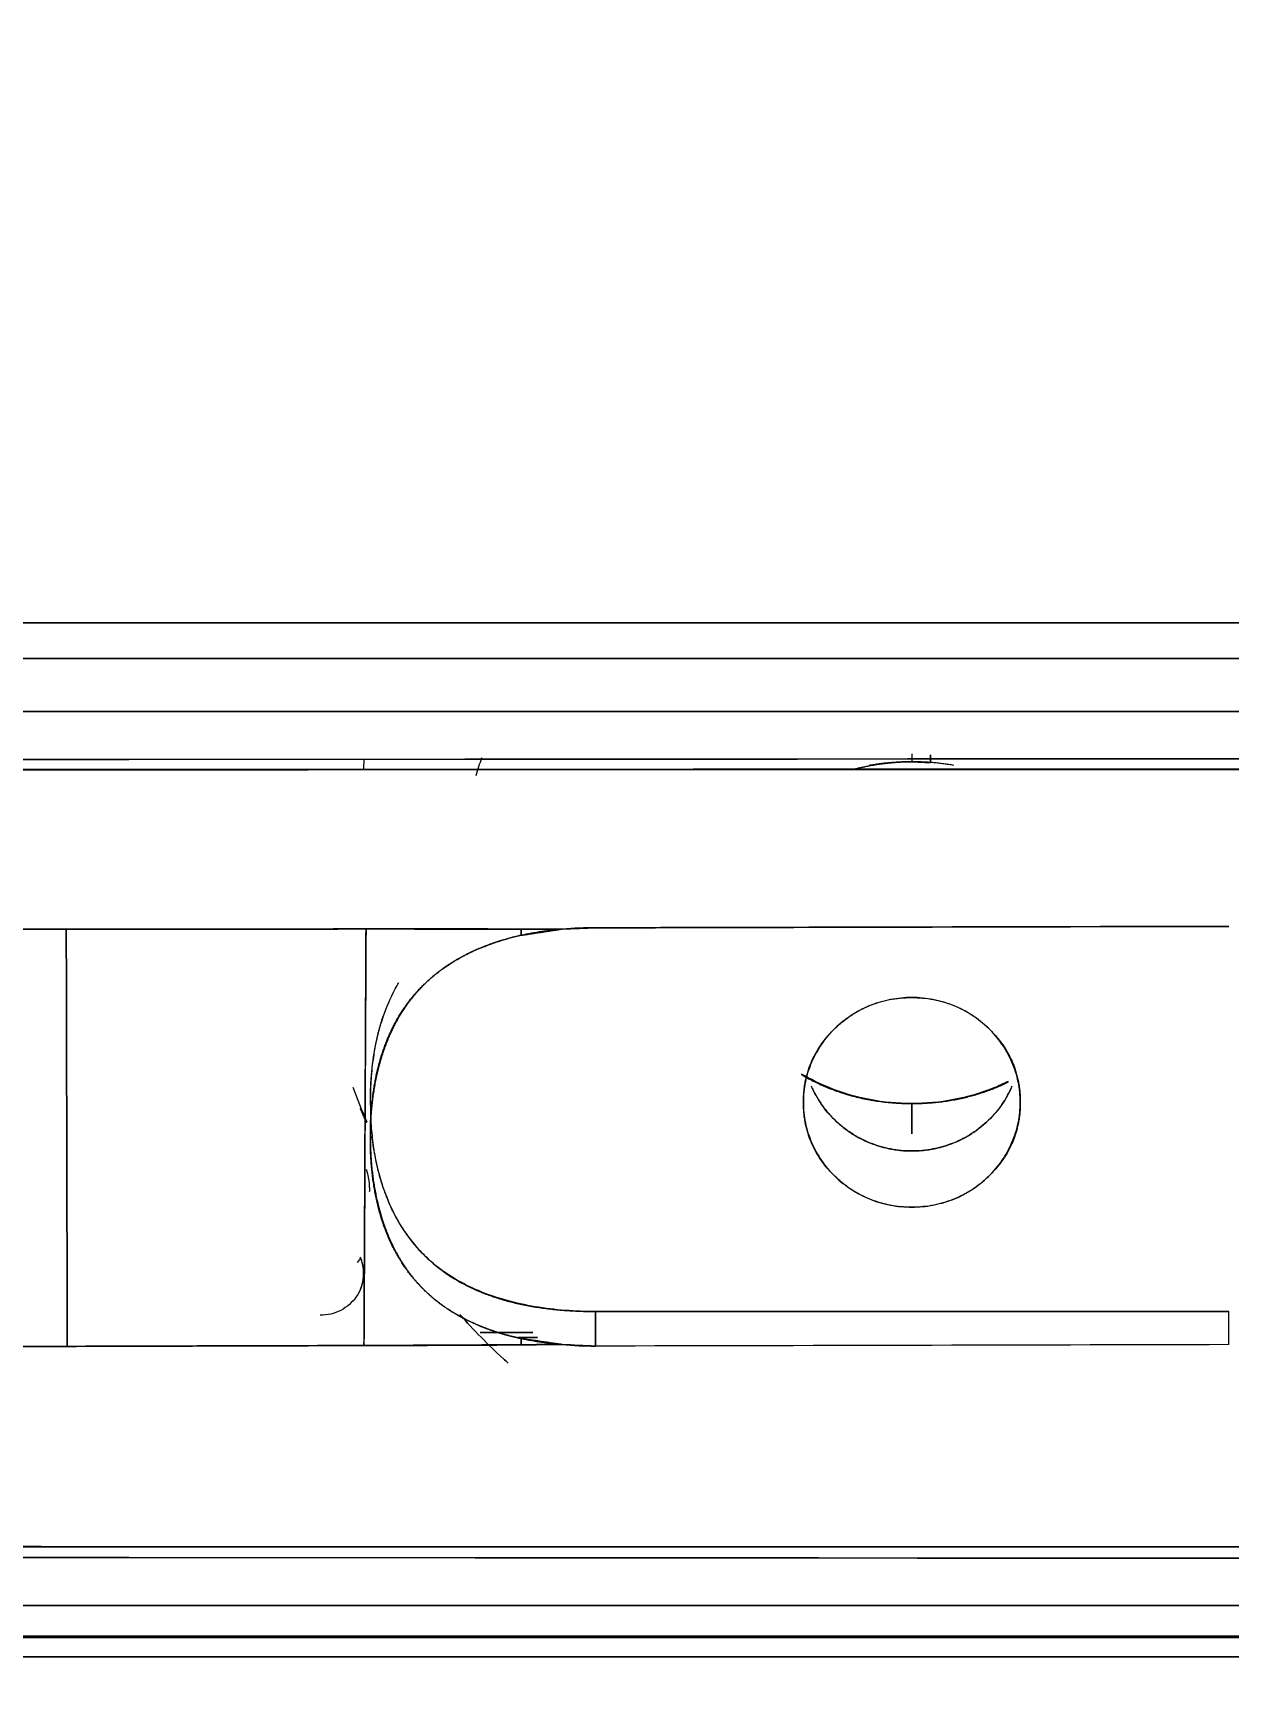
# Model space of a CAD drawing. Header units: inches. Extents: x 1105 to 1525, y -292 to 302.
# Drawn here: x 1181.48 to 1189.75, y 27.07 to 38.55 of the extents above; entities that cross this region are included whole.
import ezdxf

# ---------------------------------------------------------------- set-up
doc = ezdxf.new("R2010")
doc.units = ezdxf.units.IN
doc.header["$LTSCALE"] = 2.42
doc.header["$MEASUREMENT"] = 0
doc.header["$PDMODE"] = 3
doc.header["$PDSIZE"] = 0.3125
doc.layers.get('0').update_dxf_attribs({"linetype": 'CONTINUOUS'})
doc.layers.get('Defpoints').update_dxf_attribs({"linetype": 'CONTINUOUS'})
doc.layers.add('DIM', color=3, linetype='CONTINUOUS', lineweight=18)
doc.styles.get("Standard").update_dxf_attribs({"font": 'arial.ttf', "width": 0.8})
doc.dimstyles.new('ISO-25', dxfattribs={"dimtxt": 5, "dimasz": 2.5, "dimexe": 1.25, "dimexo": 0.625, "dimgap": 2, "dimtad": 1, "dimtih": 1, "dimtoh": 1, "dimdec": 1, "dimdsep": 46, "dimtxsty": 'Standard', "dimcen": 0, "dimclrd": 3, "dimclre": 3, "dimclrt": 4, "dimadec": 0, "dimazin": 0, "dimtfac": 1, "dimtdec": 1, "dimtmove": 0, "dimatfit": 3, "dimfxl": 1, "dimarcsym": 0})

# ---------------------------------------------------------------- blocks, each defined once
blk = doc.blocks.new('*D3')
at = {"layer": 'Defpoints', "color": 0, "transparency": 16777216}
for p in [(1279.036, 140.16), (1143.365, 34.026), (1279.036, 34.019)]:
    blk.add_point(p, dxfattribs=at)
at = {"layer": 'DIM', "color": 3, "lineweight": -2, "transparency": 16777216}
for p, q in [((1143.365, 34.651), (1143.365, 141.41)), ((1279.036, 34.644), (1279.036, 141.41)), ((1148.365, 140.16), (1202.64, 140.16)), ((1274.036, 140.16), (1219.761, 140.16))]:
    blk.add_line(p, q, dxfattribs=at)
at = {"layer": 'DIM', "color": 3, "transparency": 16777216}
for points in [[(1148.365, 140.993), (1148.365, 139.326), (1143.365, 140.16)], [(1274.036, 140.993), (1274.036, 139.326), (1279.036, 140.16)]]:
    blk.add_solid(points, dxfattribs=at)
at = {"layer": 'DIM', "color": 4, "transparency": 16777216, "insert": (1211.201, 140.16), "char_height": 5, "attachment_point": 5}
blk.add_mtext('135.7', dxfattribs=at)

msp = doc.modelspace()

# ---------------------------------------------------------------- linework, layer by layer
at = {"linetype": 'Continuous', "lineweight": 18, "extrusion": (0, 1, 0)}
for p, q in [((1183.816, 31.166), (1183.816, 30.924)), ((1185.373, 29.713), (1185.373, 29.474)), ((1189.753, 29.713), (1185.373, 29.713)), ((1189.753, 29.484), (1189.753, 29.713)), ((1174.196, 27.458), (1248.197, 27.458))]:
    msp.add_line(p, q, dxfattribs=at)
at = {"linetype": 'Continuous', "lineweight": 18}
for points, degree, knots in [([(1211.201, 97.587), (1208.989, 97.587), (1204.567, 97.377), (1197.996, 96.435), (1191.554, 94.877), (1185.3, 92.715), (1179.296, 89.972), (1173.599, 86.674), (1168.264, 82.852), (1163.343, 78.543), (1158.882, 73.79), (1154.926, 68.637), (1151.511, 63.134), (1148.672, 57.334), (1146.434, 51.293), (1144.82, 45.07), (1143.846, 38.724), (1143.628, 34.452), (1143.628, 32.316)], 3, [0, 0, 0, 0, 0.0625, 0.125, 0.1875, 0.25, 0.3125, 0.375, 0.4375, 0.5, 0.5625, 0.625, 0.6875, 0.75, 0.8125, 0.875, 0.9375, 1, 1, 1, 1]), ([(1143.628, 32.316), (1143.628, 33.384), (1143.683, 35.52), (1143.927, 38.716), (1144.333, 41.897), (1145.089, 46.107), (1146.435, 51.293), (1148.671, 57.334), (1151.513, 63.133), (1154.925, 68.637), (1158.884, 73.789), (1163.342, 78.544), (1168.266, 82.851), (1175.377, 87.949), (1185.175, 93.007), (1195.807, 96.122), (1204.567, 97.376), (1208.989, 97.587), (1211.201, 97.587)], 3, [0, 0, 0, 0, 0.03125, 0.0625, 0.09375, 0.125, 0.1875, 0.25, 0.3125, 0.375, 0.4375, 0.5, 0.5625, 0.625, 0.75, 0.875, 0.9375, 1, 1, 1, 1]), ([(1211.201, 96.342), (1204.652, 96.342), (1191.804, 93.873), (1179.702, 89.031), (1174.255, 85.516), (1168.81, 82.002), (1159.547, 73.055), (1152.269, 62.535), (1147.256, 50.845), (1144.7, 38.434), (1144.7, 32.107)], 2, [0, 0, 0, 0.125, 0.25, 0.375, 0.375, 0.5, 0.625, 0.75, 0.875, 1, 1, 1]), ([(1183.16, -24.844), (1173.054, -20.203), (1165.122, -12.575), (1157.612, -5.352), (1152.851, 3.801), (1148.1, 12.935), (1146.579, 23.056), (1145.102, 32.89), (1146.829, 42.688), (1148.577, 52.61), (1153.437, 61.514), (1158.373, 70.556), (1166.012, 77.63), (1173.092, 84.183), (1181.872, 88.451), (1188.537, 91.69), (1195.817, 93.394)], 2, [0, 0, 0, 0.125, 0.125, 0.25, 0.25, 0.375, 0.375, 0.5, 0.5, 0.625, 0.625, 0.75, 0.75, 0.875, 0.875, 1, 1, 1]), ([(1195.817, 93.394), (1194.604, 93.111), (1192.161, 92.467), (1188.553, 91.294), (1184.946, 89.889), (1181.244, 88.191), (1177.326, 86.085), (1173.184, 83.461), (1169.003, 80.328), (1165, 76.776), (1161.318, 72.914), (1157.993, 68.788), (1155.031, 64.407), (1152.453, 59.802), (1150.289, 55.026), (1148.555, 50.141), (1147.254, 45.198), (1146.376, 40.219), (1145.911, 35.194), (1145.864, 30.105), (1146.249, 24.963), (1147.079, 19.816), (1148.354, 14.729), (1150.061, 9.758), (1152.188, 4.944), (1154.719, 0.32), (1157.639, -4.089), (1160.936, -8.26), (1164.57, -12.14), (1168.497, -15.693), (1172.779, -18.975), (1177.638, -22.093), (1181.216, -23.951), (1183.16, -24.844)], 3, [0, 0, 0, 0, 0.02331, 0.047285, 0.07108, 0.095945, 0.123802, 0.154795, 0.1884, 0.222556, 0.25624, 0.289837, 0.323579, 0.357347, 0.390978, 0.424296, 0.45713, 0.48953, 0.52189, 0.554616, 0.587855, 0.621501, 0.655267, 0.688982, 0.722689, 0.756391, 0.790045, 0.823824, 0.857771, 0.891138, 0.924242, 0.959792, 1, 1, 1, 1]), ([(1195.937, 93.274), (1194.495, 92.936), (1191.634, 92.165), (1187.434, 90.726), (1183.346, 89.011), (1179.39, 87.029), (1175.584, 84.79), (1171.947, 82.304), (1168.495, 79.583), (1165.245, 76.638), (1162.212, 73.485), (1159.41, 70.138), (1156.854, 66.614), (1154.554, 62.928), (1152.521, 59.099), (1150.766, 55.144), (1149.296, 51.081), (1148.118, 46.93), (1147.239, 42.711), (1146.661, 38.444), (1146.389, 34.149), (1146.415, 30.795), (1146.521, 28.878), (1146.554, 28.394)], 3, [0, 0, 0, 0, 0.049162, 0.09834, 0.147523, 0.196705, 0.245875, 0.295042, 0.344204, 0.393376, 0.442548, 0.491726, 0.540887, 0.59005, 0.639205, 0.688373, 0.737537, 0.786712, 0.835875, 0.885044, 0.934194, 0.983354, 1, 1, 1, 1]), ([(1195.887, 93.19), (1194.269, 92.811), (1192.665, 92.372), (1189.498, 91.376), (1187.934, 90.819), (1184.855, 89.592), (1183.34, 88.921), (1180.368, 87.468), (1178.911, 86.687), (1176.063, 85.018), (1174.672, 84.131), (1171.966, 82.256), (1170.649, 81.268), (1168.1, 79.198), (1166.866, 78.116), (1164.488, 75.862), (1163.344, 74.692), (1161.153, 72.269), (1160.105, 71.017), (1158.113, 68.438), (1157.168, 67.112), (1155.387, 64.394), (1154.55, 63.001), (1152.99, 60.158), (1152.267, 58.708), (1150.938, 55.758), (1150.332, 54.258), (1149.241, 51.218), (1148.756, 49.678), (1147.91, 46.566), (1147.549, 44.995), (1146.953, 41.829), (1146.718, 40.235), (1146.376, 37.035), (1146.269, 35.429), (1146.182, 32.212), (1146.202, 30.603), (1146.372, 27.389), (1146.52, 25.786), (1146.944, 22.595), (1147.22, 21.007), (1147.897, 17.857), (1148.298, 16.294), (1149.223, 13.203), (1149.748, 11.675), (1150.916, 8.662), (1151.56, 7.178), (1152.965, 4.26), (1153.725, 2.828), (1155.357, 0.023), (1156.229, -1.349), (1158.08, -4.024), (1159.058, -5.327), (1161.116, -7.857), (1162.195, -9.084), (1164.448, -11.454), (1165.622, -12.597), (1168.057, -14.792), (1169.318, -15.845), (1171.92, -17.853), (1173.26, -18.809), (1176.014, -20.619), (1177.427, -21.473), (1179.594, -22.672), (1180.325, -23.059), (1181.8, -23.805), (1182.545, -24.164), (1183.297, -24.509)], 3, [0, 0, 0, 0, 0.03125, 0.03125, 0.0625, 0.0625, 0.09375, 0.09375, 0.125, 0.125, 0.15625, 0.15625, 0.1875, 0.1875, 0.21875, 0.21875, 0.25, 0.25, 0.28125, 0.28125, 0.3125, 0.3125, 0.34375, 0.34375, 0.375, 0.375, 0.40625, 0.40625, 0.4375, 0.4375, 0.46875, 0.46875, 0.5, 0.5, 0.53125, 0.53125, 0.5625, 0.5625, 0.59375, 0.59375, 0.625, 0.625, 0.65625, 0.65625, 0.6875, 0.6875, 0.71875, 0.71875, 0.75, 0.75, 0.78125, 0.78125, 0.8125, 0.8125, 0.84375, 0.84375, 0.875, 0.875, 0.90625, 0.90625, 0.9375, 0.9375, 0.96875, 0.96875, 0.984375, 0.984375, 1, 1, 1, 1]), ([(1183.289, -24.505), (1181.354, -23.617), (1177.792, -21.767), (1172.956, -18.664), (1168.694, -15.396), (1164.784, -11.86), (1161.167, -7.998), (1157.885, -3.846), (1154.979, 0.543), (1152.459, 5.146), (1150.342, 9.938), (1148.642, 14.885), (1147.374, 19.949), (1146.548, 25.073), (1146.164, 30.191), (1146.211, 35.257), (1146.674, 40.259), (1147.548, 45.215), (1148.843, 50.135), (1150.569, 54.998), (1152.723, 59.751), (1155.289, 64.335), (1158.238, 68.696), (1161.548, 72.803), (1165.213, 76.647), (1169.197, 80.184), (1173.359, 83.302), (1177.482, 85.914), (1181.382, 88.011), (1185.067, 89.7), (1188.657, 91.099), (1192.249, 92.266), (1194.68, 92.907), (1195.887, 93.19)], 3, [0, 0, 0, 0, 0.040208, 0.075758, 0.108862, 0.142229, 0.176176, 0.209955, 0.243609, 0.277311, 0.311018, 0.344733, 0.378499, 0.412145, 0.445384, 0.47811, 0.51047, 0.54287, 0.575704, 0.609022, 0.642653, 0.676421, 0.710163, 0.74376, 0.777444, 0.8116, 0.845205, 0.876198, 0.904055, 0.92892, 0.952715, 0.97669, 1, 1, 1, 1]), ([(1195.942, 92.944), (1195.278, 92.788), (1193.932, 92.452), (1191.85, 91.861), (1189.626, 91.148), (1187.206, 90.273), (1184.57, 89.197), (1181.68, 87.861), (1178.509, 86.193), (1175.108, 84.144), (1171.604, 81.714), (1168.128, 78.936), (1164.76, 75.832), (1161.565, 72.424), (1158.626, 68.779), (1156.017, 64.998), (1153.763, 61.162), (1151.828, 57.263), (1150.148, 53.183), (1148.696, 48.764), (1147.526, 43.952), (1146.74, 38.894), (1146.394, 33.871), (1146.456, 29.107), (1146.854, 24.645), (1147.546, 20.374), (1148.538, 16.159), (1149.858, 11.935), (1151.527, 7.71), (1153.556, 3.523), (1155.953, -0.594), (1158.733, -4.617), (1161.903, -8.507), (1165.434, -12.192), (1169.312, -15.634), (1173.576, -18.842), (1178.27, -21.793), (1181.643, -23.525), (1183.389, -24.327)], 3, [0, 0, 0, 0, 0.012877, 0.026182, 0.040866, 0.057017, 0.074851, 0.094746, 0.117357, 0.142822, 0.1702, 0.198546, 0.22774, 0.257817, 0.288122, 0.317765, 0.346344, 0.374075, 0.40202, 0.431901, 0.46441, 0.498312, 0.531537, 0.562478, 0.591123, 0.618801, 0.646723, 0.67536, 0.704779, 0.734836, 0.765433, 0.796801, 0.829058, 0.861893, 0.894616, 0.928155, 0.963584, 1, 1, 1, 1]), ([(1183.475, -24.204), (1181.734, -23.404), (1178.372, -21.678), (1173.692, -18.736), (1169.441, -15.537), (1165.576, -12.106), (1162.055, -8.433), (1158.895, -4.554), (1156.123, -0.544), (1153.734, 3.56), (1151.711, 7.734), (1150.047, 11.946), (1148.731, 16.157), (1147.742, 20.36), (1147.053, 24.618), (1146.656, 29.066), (1146.594, 33.815), (1146.939, 38.822), (1147.722, 43.865), (1148.889, 48.662), (1150.336, 53.068), (1152.011, 57.135), (1153.94, 61.022), (1156.188, 64.846), (1158.788, 68.615), (1161.718, 72.249), (1164.903, 75.646), (1168.261, 78.741), (1171.726, 81.511), (1175.219, 83.933), (1178.61, 85.976), (1181.771, 87.638), (1184.652, 88.97), (1187.28, 90.043), (1189.693, 90.915), (1191.91, 91.625), (1193.986, 92.214), (1195.327, 92.55), (1195.989, 92.705)], 3, [0, 0, 0, 0, 0.036416, 0.071845, 0.105384, 0.138107, 0.170942, 0.203199, 0.234567, 0.265164, 0.295221, 0.32464, 0.353277, 0.381199, 0.408877, 0.437522, 0.468463, 0.501688, 0.53559, 0.568099, 0.59798, 0.625925, 0.653656, 0.682235, 0.711878, 0.742183, 0.77226, 0.801454, 0.8298, 0.857178, 0.882643, 0.905254, 0.925149, 0.942983, 0.959134, 0.973818, 0.987123, 1, 1, 1, 1]), ([(1195.989, 92.705), (1190.909, 91.516), (1186.093, 89.553), (1178.41, 86.421), (1171.798, 81.502), (1163.367, 75.231), (1157.464, 66.671), (1151.741, 58.371), (1148.987, 48.775), (1147.391, 43.216), (1146.878, 37.49), (1146.396, 32.1), (1146.878, 26.727), (1147.761, 16.884), (1151.751, 7.786), (1153.875, 2.943), (1156.81, -1.487), (1159.909, -6.167), (1163.819, -10.247), (1167.839, -14.442), (1172.559, -17.845), (1177.695, -21.549), (1183.475, -24.204)], 2, [0, 0, 0, 0.125, 0.125, 0.25, 0.25, 0.375, 0.375, 0.5, 0.5, 0.5625, 0.5625, 0.625, 0.625, 0.75, 0.75, 0.8125, 0.8125, 0.875, 0.875, 0.9375, 0.9375, 1, 1, 1]), ([(1146.437, 32.187), (1146.437, 32.737), (1146.466, 34.72), (1146.682, 38.132), (1147.259, 42.397), (1148.138, 46.615), (1149.316, 50.765), (1150.785, 54.826), (1152.54, 58.78), (1154.572, 62.608), (1156.871, 66.292), (1159.427, 69.816), (1162.228, 73.162), (1165.26, 76.314), (1168.509, 79.257), (1171.96, 81.978), (1175.595, 84.463), (1179.4, 86.702), (1183.355, 88.683), (1186.772, 90.116), (1188.87, 90.874), (1189.582, 91.117)], 3, [0, 0, 0, 0, 0.021451, 0.07732, 0.133209, 0.189093, 0.24499, 0.300875, 0.356764, 0.412638, 0.468522, 0.524403, 0.580303, 0.636197, 0.69209, 0.747973, 0.803861, 0.859752, 0.915658, 0.971563, 1, 1, 1, 1]), ([(1211.196, 33.545), (1209.083, 33.545), (1205.005, 33.544), (1199.095, 33.541), (1193.574, 33.538), (1188.386, 33.534), (1183.493, 33.53), (1178.793, 33.528), (1175.726, 33.527), (1174.196, 33.527)], 3, [0, 0, 0, 0, 0.171361, 0.33061, 0.479245, 0.618954, 0.751317, 0.87595, 1, 1, 1, 1]), ([(1174.196, 33.459), (1174.621, 33.459), (1175.623, 33.459), (1177.354, 33.459), (1179.541, 33.459), (1182.183, 33.459), (1185.282, 33.46), (1188.837, 33.461), (1192.69, 33.462), (1196.64, 33.463), (1200.486, 33.464), (1204.186, 33.465), (1207.74, 33.465), (1210.06, 33.465), (1211.196, 33.465)], 3, [0, 0, 0, 0, 0.03445, 0.081226, 0.140329, 0.211757, 0.295512, 0.391593, 0.5, 0.607891, 0.711837, 0.811837, 0.907891, 1, 1, 1, 1]), ([(1211.196, 33.465), (1205.03, 33.463), (1198.863, 33.463), (1186.53, 33.462), (1180.363, 33.461), (1174.196, 33.459)], 3, [0, 0, 0, 0, 0.5, 0.5, 1, 1, 1, 1]), ([(1187.561, 33.514), (1187.436, 33.514), (1187.311, 33.499), (1187.182, 33.467), (1187.174, 33.465), (1187.167, 33.463)], 3, [0, 0, 0, 0, 0.939683, 0.939683, 1, 1, 1, 1]), ([(1187.851, 33.489), (1187.711, 33.514), (1187.407, 33.514), (1187.265, 33.488)], 2, [0, 0, 0, 0.494568, 1, 1, 1]), ([(1184.859, 32.357), (1184.683, 32.358), (1184.502, 32.358), (1184.144, 32.358), (1183.962, 32.358), (1183.786, 32.358)], 3, [0, 0, 0, 0, 0.493253, 0.505998, 1, 1, 1, 1]), ([(1184.859, 29.526), (1184.852, 29.527), (1184.838, 29.531), (1184.816, 29.536), (1184.795, 29.541), (1184.774, 29.546), (1184.753, 29.552), (1184.733, 29.558), (1184.712, 29.564), (1184.692, 29.57), (1184.673, 29.577), (1184.653, 29.583), (1184.634, 29.59), (1184.614, 29.597), (1184.595, 29.605), (1184.577, 29.612), (1184.558, 29.62), (1184.54, 29.628), (1184.522, 29.636), (1184.504, 29.644), (1184.486, 29.653), (1184.469, 29.662), (1184.452, 29.671), (1184.435, 29.68), (1184.418, 29.689), (1184.402, 29.699), (1184.386, 29.709), (1184.37, 29.719), (1184.354, 29.729), (1184.338, 29.739), (1184.323, 29.75), (1184.308, 29.761), (1184.293, 29.772), (1184.279, 29.783), (1184.264, 29.794), (1184.25, 29.806), (1184.236, 29.818), (1184.222, 29.83), (1184.209, 29.842), (1184.196, 29.855), (1184.183, 29.867), (1184.17, 29.88), (1184.157, 29.893), (1184.145, 29.907), (1184.133, 29.92), (1184.121, 29.934), (1184.109, 29.948), (1184.098, 29.962), (1184.086, 29.976), (1184.076, 29.99), (1184.065, 30.005), (1184.054, 30.02), (1184.044, 30.035), (1184.034, 30.05), (1184.024, 30.066), (1184.014, 30.082), (1184.005, 30.098), (1183.996, 30.114), (1183.987, 30.13), (1183.978, 30.147), (1183.97, 30.163), (1183.961, 30.18), (1183.953, 30.197), (1183.946, 30.215), (1183.938, 30.232), (1183.931, 30.25), (1183.924, 30.268), (1183.917, 30.286), (1183.91, 30.304), (1183.904, 30.323), (1183.897, 30.342), (1183.891, 30.361), (1183.886, 30.38), (1183.88, 30.399), (1183.875, 30.419), (1183.87, 30.438), (1183.865, 30.458), (1183.86, 30.479), (1183.856, 30.499), (1183.852, 30.519), (1183.848, 30.54), (1183.844, 30.561), (1183.841, 30.582), (1183.837, 30.604), (1183.834, 30.625), (1183.832, 30.647), (1183.829, 30.669), (1183.827, 30.691), (1183.824, 30.714), (1183.823, 30.736), (1183.821, 30.759), (1183.819, 30.782), (1183.818, 30.805), (1183.817, 30.829), (1183.816, 30.852), (1183.816, 30.876), (1183.816, 30.9), (1183.816, 30.93), (1183.816, 30.967), (1183.817, 31.008), (1183.819, 31.05), (1183.821, 31.09), (1183.825, 31.13), (1183.829, 31.169), (1183.833, 31.208), (1183.839, 31.246), (1183.845, 31.283), (1183.852, 31.32), (1183.859, 31.356), (1183.867, 31.392), (1183.876, 31.427), (1183.886, 31.461), (1183.897, 31.494), (1183.908, 31.527), (1183.92, 31.56), (1183.932, 31.592), (1183.945, 31.623), (1183.959, 31.653), (1183.974, 31.683), (1183.989, 31.712), (1184.006, 31.741), (1184.022, 31.769), (1184.04, 31.796), (1184.058, 31.823), (1184.077, 31.849), (1184.097, 31.874), (1184.117, 31.899), (1184.138, 31.923), (1184.16, 31.947), (1184.183, 31.97), (1184.206, 31.992), (1184.23, 32.014), (1184.255, 32.035), (1184.28, 32.055), (1184.306, 32.075), (1184.333, 32.094), (1184.361, 32.113), (1184.389, 32.131), (1184.418, 32.148), (1184.448, 32.165), (1184.478, 32.181), (1184.509, 32.196), (1184.541, 32.211), (1184.573, 32.225), (1184.607, 32.238), (1184.641, 32.251), (1184.675, 32.263), (1184.711, 32.275), (1184.747, 32.286), (1184.783, 32.296), (1184.821, 32.305), (1184.846, 32.311), (1184.859, 32.314)], 3, [0, 0, 0, 0, 0.005694, 0.011345, 0.016954, 0.02252, 0.028046, 0.033531, 0.038977, 0.044385, 0.049755, 0.055089, 0.060386, 0.065649, 0.070878, 0.076075, 0.081239, 0.086372, 0.091476, 0.09655, 0.101597, 0.106617, 0.111612, 0.116581, 0.121528, 0.126452, 0.131355, 0.136238, 0.141102, 0.145949, 0.150779, 0.155594, 0.160395, 0.165184, 0.169961, 0.174728, 0.179486, 0.184237, 0.188982, 0.193722, 0.198458, 0.203192, 0.207925, 0.212658, 0.217393, 0.222132, 0.226874, 0.231622, 0.236378, 0.241141, 0.245914, 0.250698, 0.255494, 0.260304, 0.265128, 0.269968, 0.274825, 0.279701, 0.284596, 0.289513, 0.294451, 0.299412, 0.304398, 0.309409, 0.314447, 0.319512, 0.324606, 0.32973, 0.334884, 0.340071, 0.34529, 0.350544, 0.355832, 0.361156, 0.366516, 0.371914, 0.377351, 0.382827, 0.388343, 0.3939, 0.3995, 0.405141, 0.410827, 0.416556, 0.42233, 0.42815, 0.434017, 0.43993, 0.445891, 0.451901, 0.457959, 0.464068, 0.470226, 0.476435, 0.482696, 0.489009, 0.495374, 0.501792, 0.513029, 0.524102, 0.535014, 0.54577, 0.556373, 0.566825, 0.577132, 0.587296, 0.597323, 0.607215, 0.616979, 0.626617, 0.636135, 0.645539, 0.654832, 0.664021, 0.673111, 0.682108, 0.691017, 0.699845, 0.708597, 0.717281, 0.725902, 0.734467, 0.742984, 0.751458, 0.759898, 0.76831, 0.7767, 0.785077, 0.793448, 0.80182, 0.8102, 0.818595, 0.827013, 0.835461, 0.843945, 0.852473, 0.861052, 0.869688, 0.878388, 0.887159, 0.896005, 0.904935, 0.913953, 0.923065, 0.932278, 0.941595, 0.951024, 0.960568, 0.970233, 0.980024, 0.989944, 1, 1, 1, 1]), ([(1184.859, 32.314), (1184.852, 32.313), (1184.838, 32.309), (1184.816, 32.304), (1184.795, 32.299), (1184.774, 32.293), (1184.753, 32.287), (1184.732, 32.281), (1184.711, 32.275), (1184.69, 32.268), (1184.669, 32.261), (1184.648, 32.254), (1184.628, 32.246), (1184.607, 32.239), (1184.587, 32.23), (1184.566, 32.222), (1184.546, 32.213), (1184.526, 32.204), (1184.506, 32.195), (1184.487, 32.185), (1184.467, 32.175), (1184.448, 32.165), (1184.429, 32.154), (1184.41, 32.144), (1184.391, 32.132), (1184.372, 32.121), (1184.354, 32.109), (1184.336, 32.097), (1184.318, 32.084), (1184.301, 32.071), (1184.283, 32.058), (1184.266, 32.044), (1184.249, 32.031), (1184.233, 32.016), (1184.217, 32.002), (1184.201, 31.987), (1184.186, 31.972), (1184.171, 31.956), (1184.156, 31.94), (1184.141, 31.924), (1184.127, 31.908), (1184.113, 31.891), (1184.1, 31.874), (1184.086, 31.857), (1184.074, 31.84), (1184.061, 31.822), (1184.049, 31.804), (1184.037, 31.786), (1184.026, 31.768), (1184.014, 31.75), (1184.004, 31.731), (1183.993, 31.712), (1183.983, 31.693), (1183.973, 31.674), (1183.964, 31.655), (1183.955, 31.635), (1183.946, 31.616), (1183.938, 31.596), (1183.93, 31.576), (1183.922, 31.556), (1183.915, 31.536), (1183.907, 31.516), (1183.901, 31.496), (1183.894, 31.475), (1183.888, 31.455), (1183.882, 31.434), (1183.876, 31.414), (1183.871, 31.393), (1183.866, 31.372), (1183.861, 31.352), (1183.856, 31.331), (1183.852, 31.31), (1183.848, 31.289), (1183.844, 31.268), (1183.841, 31.247), (1183.837, 31.226), (1183.834, 31.205), (1183.832, 31.184), (1183.829, 31.163), (1183.827, 31.142), (1183.824, 31.12), (1183.823, 31.099), (1183.821, 31.078), (1183.82, 31.057), (1183.818, 31.036), (1183.817, 31.014), (1183.817, 30.993), (1183.816, 30.972), (1183.816, 30.95), (1183.816, 30.929), (1183.816, 30.908), (1183.816, 30.887), (1183.816, 30.865), (1183.817, 30.844), (1183.818, 30.823), (1183.819, 30.802), (1183.82, 30.78), (1183.822, 30.759), (1183.823, 30.738), (1183.825, 30.717), (1183.827, 30.696), (1183.83, 30.674), (1183.832, 30.653), (1183.835, 30.632), (1183.838, 30.611), (1183.842, 30.59), (1183.845, 30.569), (1183.849, 30.548), (1183.853, 30.527), (1183.857, 30.506), (1183.862, 30.486), (1183.867, 30.465), (1183.872, 30.444), (1183.877, 30.424), (1183.883, 30.403), (1183.889, 30.382), (1183.895, 30.362), (1183.901, 30.342), (1183.908, 30.321), (1183.915, 30.301), (1183.923, 30.281), (1183.93, 30.261), (1183.938, 30.241), (1183.947, 30.222), (1183.955, 30.202), (1183.964, 30.183), (1183.974, 30.163), (1183.983, 30.144), (1183.993, 30.125), (1184.004, 30.106), (1184.014, 30.088), (1184.025, 30.069), (1184.037, 30.051), (1184.049, 30.033), (1184.061, 30.015), (1184.073, 29.998), (1184.086, 29.98), (1184.099, 29.963), (1184.112, 29.946), (1184.126, 29.929), (1184.14, 29.913), (1184.155, 29.897), (1184.17, 29.881), (1184.185, 29.866), (1184.2, 29.85), (1184.216, 29.836), (1184.232, 29.821), (1184.248, 29.807), (1184.265, 29.793), (1184.282, 29.779), (1184.299, 29.766), (1184.317, 29.753), (1184.335, 29.741), (1184.353, 29.729), (1184.371, 29.717), (1184.39, 29.705), (1184.409, 29.694), (1184.428, 29.683), (1184.447, 29.673), (1184.466, 29.662), (1184.486, 29.653), (1184.506, 29.643), (1184.525, 29.634), (1184.546, 29.625), (1184.566, 29.616), (1184.586, 29.608), (1184.606, 29.6), (1184.627, 29.592), (1184.648, 29.585), (1184.668, 29.578), (1184.689, 29.571), (1184.71, 29.564), (1184.731, 29.558), (1184.753, 29.552), (1184.774, 29.546), (1184.795, 29.541), (1184.816, 29.536), (1184.838, 29.531), (1184.852, 29.527), (1184.859, 29.526)], 3, [0, 0, 0, 0, 0.005636, 0.011271, 0.016906, 0.022541, 0.028175, 0.033809, 0.039443, 0.045078, 0.050712, 0.056348, 0.061985, 0.067623, 0.073263, 0.078907, 0.084554, 0.090204, 0.095855, 0.101508, 0.107162, 0.112815, 0.118468, 0.12412, 0.12977, 0.135419, 0.141067, 0.146712, 0.152356, 0.157998, 0.16364, 0.169281, 0.174921, 0.180563, 0.186205, 0.19185, 0.197496, 0.203144, 0.208794, 0.214447, 0.220101, 0.225757, 0.231414, 0.237073, 0.242732, 0.248392, 0.254052, 0.259711, 0.26537, 0.271026, 0.27668, 0.282331, 0.28798, 0.293626, 0.299272, 0.304916, 0.310561, 0.316206, 0.321851, 0.327497, 0.333144, 0.338792, 0.344441, 0.350091, 0.355741, 0.361392, 0.367043, 0.372694, 0.378344, 0.383993, 0.38964, 0.395285, 0.400928, 0.406569, 0.41221, 0.417849, 0.423488, 0.429127, 0.434765, 0.440404, 0.446043, 0.451682, 0.457321, 0.462962, 0.468603, 0.474244, 0.479886, 0.485529, 0.491173, 0.496817, 0.502461, 0.508106, 0.513751, 0.519396, 0.525041, 0.530686, 0.53633, 0.541974, 0.547618, 0.553261, 0.558903, 0.564546, 0.570187, 0.575829, 0.58147, 0.587112, 0.592754, 0.598396, 0.604039, 0.609683, 0.615329, 0.620976, 0.626625, 0.632277, 0.63793, 0.643585, 0.64924, 0.654896, 0.660552, 0.666207, 0.671862, 0.677516, 0.683169, 0.688822, 0.694473, 0.700125, 0.705776, 0.711428, 0.71708, 0.722734, 0.728389, 0.734048, 0.739708, 0.745371, 0.751036, 0.756702, 0.762367, 0.768033, 0.773699, 0.779363, 0.785026, 0.790688, 0.796348, 0.802007, 0.807664, 0.813319, 0.818973, 0.824626, 0.830278, 0.835929, 0.841582, 0.847235, 0.85289, 0.858547, 0.864206, 0.869867, 0.875529, 0.881194, 0.88686, 0.892526, 0.898193, 0.90386, 0.909527, 0.915191, 0.920853, 0.926512, 0.932168, 0.937822, 0.943475, 0.949127, 0.954778, 0.96043, 0.966081, 0.971733, 0.977385, 0.983038, 0.988691, 0.994346, 1, 1, 1, 1]), ([(1185.143, 32.357), (1185.096, 32.353), (1185.048, 32.347), (1184.953, 32.333), (1184.906, 32.324), (1184.859, 32.314)], 3, [0, 0, 0, 0, 0.5, 0.5, 1, 1, 1, 1]), ([(1183.816, 31.166), (1183.816, 31.303), (1183.841, 31.579), (1183.935, 31.852), (1184.009, 31.981), (1184.013, 31.988)], 3, [0, 0, 0, 0, 0.482001, 0.97105, 1, 1, 1, 1]), ([(1188.311, 31.159), (1188.311, 31.207), (1188.306, 31.254), (1188.287, 31.347), (1188.272, 31.393), (1188.235, 31.48), (1188.211, 31.522), (1188.157, 31.601), (1188.126, 31.638), (1188.056, 31.705), (1188.018, 31.735), (1187.936, 31.788), (1187.893, 31.81), (1187.802, 31.847), (1187.755, 31.86), (1187.659, 31.879), (1187.61, 31.884), (1187.511, 31.884), (1187.462, 31.879), (1187.366, 31.86), (1187.319, 31.847), (1187.228, 31.81), (1187.185, 31.788), (1187.103, 31.735), (1187.065, 31.705), (1186.995, 31.638), (1186.964, 31.601), (1186.91, 31.522), (1186.886, 31.48), (1186.849, 31.393), (1186.834, 31.347), (1186.815, 31.254), (1186.811, 31.207), (1186.811, 31.159)], 3, [0, 0, 0, 0, 0.0625, 0.0625, 0.125, 0.125, 0.1875, 0.1875, 0.25, 0.25, 0.3125, 0.3125, 0.375, 0.375, 0.4375, 0.4375, 0.5, 0.5, 0.5625, 0.5625, 0.625, 0.625, 0.6875, 0.6875, 0.75, 0.75, 0.8125, 0.8125, 0.875, 0.875, 0.9375, 0.9375, 1, 1, 1, 1]), ([(1183.909, 31.77), (1183.815, 31.506), (1183.817, 30.44), (1184.224, 30.069), (1184.615, 29.713), (1185.373, 29.713)], 2, [0, 0, 0, 0.192775, 0.596388, 0.596388, 1, 1, 1]), ([(1187.561, 31.151), (1187.463, 31.151), (1187.366, 31.16), (1187.176, 31.196), (1187.083, 31.224), (1186.925, 31.287), (1186.86, 31.319), (1186.797, 31.355)], 3, [0, 0, 0, 0, 0.362746, 0.362746, 0.725492, 0.725492, 1, 1, 1, 1]), ([(1188.253, 31.27), (1188.235, 31.226), (1188.211, 31.184), (1188.157, 31.105), (1188.126, 31.069), (1188.056, 31.002), (1188.018, 30.971), (1187.936, 30.919), (1187.893, 30.896), (1187.802, 30.86), (1187.755, 30.846), (1187.659, 30.828), (1187.61, 30.823), (1187.511, 30.823), (1187.462, 30.828), (1187.366, 30.846), (1187.319, 30.86), (1187.228, 30.896), (1187.185, 30.919), (1187.103, 30.971), (1187.065, 31.002), (1186.995, 31.069), (1186.964, 31.105), (1186.91, 31.184), (1186.886, 31.226), (1186.868, 31.27)], 3, [0, 0, 0, 0, 0.083316, 0.083316, 0.166653, 0.166653, 0.249989, 0.249989, 0.333326, 0.333326, 0.416663, 0.416663, 0.5, 0.5, 0.583337, 0.583337, 0.666673, 0.666673, 0.75001, 0.75001, 0.833347, 0.833347, 0.916684, 0.916684, 1, 1, 1, 1]), ([(1188.228, 31.304), (1188.195, 31.288), (1188.162, 31.273), (1188.038, 31.224), (1187.945, 31.196), (1187.755, 31.16), (1187.658, 31.151), (1187.561, 31.151)], 3, [0, 0, 0, 0, 0.158603, 0.158603, 0.579301, 0.579301, 1, 1, 1, 1]), ([(1186.811, 31.159), (1186.811, 31.112), (1186.815, 31.064), (1186.834, 30.971), (1186.849, 30.926), (1186.886, 30.838), (1186.91, 30.796), (1186.964, 30.717), (1186.995, 30.68), (1187.065, 30.613), (1187.103, 30.583), (1187.185, 30.53), (1187.228, 30.508), (1187.319, 30.472), (1187.366, 30.458), (1187.462, 30.439), (1187.511, 30.435), (1187.61, 30.435), (1187.659, 30.439), (1187.755, 30.458), (1187.802, 30.472), (1187.893, 30.508), (1187.936, 30.53), (1188.018, 30.583), (1188.056, 30.613), (1188.126, 30.68), (1188.157, 30.717), (1188.211, 30.796), (1188.235, 30.838), (1188.272, 30.926), (1188.287, 30.971), (1188.306, 31.064), (1188.311, 31.112), (1188.311, 31.159)], 3, [0, 0, 0, 0, 0.0625, 0.0625, 0.125, 0.125, 0.1875, 0.1875, 0.25, 0.25, 0.3125, 0.3125, 0.375, 0.375, 0.4375, 0.4375, 0.5, 0.5, 0.5625, 0.5625, 0.625, 0.625, 0.6875, 0.6875, 0.75, 0.75, 0.8125, 0.8125, 0.875, 0.875, 0.9375, 0.9375, 1, 1, 1, 1]), ([(1185.373, 29.713), (1185.233, 29.713), (1184.957, 29.733), (1184.569, 29.836), (1184.237, 30.029), (1183.994, 30.324), (1183.875, 30.635), (1183.838, 30.843), (1183.829, 30.92)], 3, [0, 0, 0, 0, 0.189047, 0.373765, 0.540798, 0.705218, 0.891689, 1, 1, 1, 1]), ([(1183.787, 30.697), (1183.788, 30.694), (1183.79, 30.687), (1183.793, 30.677), (1183.796, 30.667), (1183.798, 30.657), (1183.8, 30.647), (1183.802, 30.637), (1183.804, 30.628), (1183.806, 30.618), (1183.807, 30.608), (1183.808, 30.598), (1183.809, 30.589), (1183.809, 30.579), (1183.809, 30.569), (1183.81, 30.56), (1183.81, 30.551), (1183.809, 30.544), (1183.809, 30.541), (1183.809, 30.541)], 3, [0, 0, 0, 0, 0.067722, 0.134761, 0.201108, 0.266751, 0.331679, 0.395883, 0.459353, 0.52208, 0.584055, 0.64527, 0.705716, 0.765386, 0.824275, 0.882374, 0.939678, 0.996183, 1, 1, 1, 1]), ([(1183.746, 30.089), (1183.756, 30.067), (1183.762, 30.044), (1183.77, 29.996), (1183.77, 29.972), (1183.766, 29.925), (1183.76, 29.902), (1183.744, 29.857), (1183.733, 29.835), (1183.705, 29.796), (1183.689, 29.778), (1183.653, 29.746), (1183.633, 29.732), (1183.589, 29.71), (1183.566, 29.701), (1183.518, 29.69), (1183.494, 29.687), (1183.469, 29.687)], 3, [0, 0, 0, 0, 0.125, 0.125, 0.25, 0.25, 0.375, 0.375, 0.5, 0.5, 0.625, 0.625, 0.75, 0.75, 0.875, 0.875, 1, 1, 1, 1]), ([(1184.77, 29.356), (1184.759, 29.366), (1184.747, 29.376), (1184.63, 29.483), (1184.53, 29.586), (1184.435, 29.693)], 3, [0, 0, 0, 0, 0.09514, 0.09514, 1, 1, 1, 1]), ([(1184.435, 29.693), (1184.53, 29.586), (1184.63, 29.483), (1184.747, 29.376), (1184.759, 29.366), (1184.77, 29.356)], 3, [0, 0, 0, 0, 0.904858, 0.904858, 1, 1, 1, 1]), ([(1184.859, 29.526), (1184.906, 29.516), (1184.953, 29.508), (1185.047, 29.494), (1185.094, 29.489), (1185.142, 29.485)], 3, [0, 0, 0, 0, 0.5, 0.5, 1, 1, 1, 1]), ([(1183.772, 29.478), (1183.951, 29.478), (1184.135, 29.479), (1184.497, 29.48), (1184.681, 29.481), (1184.859, 29.483)], 3, [0, 0, 0, 0, 0.494002, 0.506747, 1, 1, 1, 1]), ([(1211.196, 28.083), (1210.162, 28.083), (1207.994, 28.083), (1204.592, 28.083), (1200.892, 28.084), (1196.894, 28.084), (1192.67, 28.085), (1188.494, 28.086), (1184.636, 28.087), (1181.295, 28.087), (1178.469, 28.088), (1176.161, 28.087), (1174.794, 28.087), (1174.196, 28.087)], 3, [0, 0, 0, 0, 0.083875, 0.175812, 0.275812, 0.383875, 0.5, 0.618229, 0.7225, 0.812812, 0.889166, 0.951562, 1, 1, 1, 1]), ([(1174.196, 28.087), (1180.363, 28.085), (1186.53, 28.085), (1198.863, 28.086), (1205.03, 28.086), (1211.196, 28.083)], 3, [0, 0, 0, 0, 0.5, 0.5, 1, 1, 1, 1]), ([(1174.196, 28.015), (1176.053, 28.015), (1179.607, 28.014), (1184.784, 28.011), (1189.75, 28.007), (1194.759, 28.003), (1199.974, 28), (1205.485, 27.997), (1209.255, 27.997), (1211.196, 27.997)], 3, [0, 0, 0, 0, 0.150528, 0.288197, 0.419737, 0.553162, 0.694364, 0.842568, 1, 1, 1, 1])]:
    msp.add_open_spline(points, degree=degree, knots=knots, dxfattribs=at)
for points, degree in [([(1144.7, 32.107), (1144.7, 34.21), (1144.914, 38.414), (1145.873, 44.659), (1147.462, 50.784), (1149.664, 56.728), (1152.458, 62.436), (1155.819, 67.851), (1159.713, 72.923), (1164.102, 77.601), (1168.946, 81.841), (1174.196, 85.602), (1179.802, 88.848), (1185.711, 91.547), (1191.866, 93.675), (1198.206, 95.209), (1204.672, 96.135), (1209.024, 96.342), (1211.201, 96.342)], 3), ([(1248.196, 34.474), (1174.196, 34.474)], 1), ([(1174.196, 34.474), (1248.196, 34.474)], 1), ([(1174.196, 34.229), (1248.196, 34.229)], 1), ([(1248.196, 34.229), (1223.53, 34.229), (1198.863, 34.229), (1174.196, 34.229)], 3), ([(1174.196, 33.862), (1198.863, 33.862), (1223.53, 33.862), (1248.196, 33.862)], 3), ([(1248.196, 33.862), (1174.196, 33.862)], 1), ([(1174.196, 33.527), (1211.196, 33.545)], 1), ([(1183.77, 33.461), (1183.774, 33.532)], 1), ([(1184.548, 33.42), (1184.56, 33.461), (1184.573, 33.502), (1184.587, 33.543)], 3), ([(1187.561, 33.568), (1187.561, 33.55), (1187.561, 33.532), (1187.561, 33.514)], 3), ([(1187.691, 33.563), (1187.691, 33.545), (1187.691, 33.527), (1187.691, 33.508)], 3), ([(1187.691, 33.508), (1187.691, 33.563)], 1), ([(1187.164, 33.463), (1187.356, 33.514), (1187.561, 33.514)], 2), ([(1187.691, 33.508), (1187.648, 33.512), (1187.604, 33.514), (1187.561, 33.514)], 3), ([(1187.561, 33.514), (1187.691, 33.508)], 1), ([(1181.713, 32.356), (1178.583, 32.355)], 1), ([(1178.583, 32.355), (1179.626, 32.355), (1180.67, 32.355), (1181.713, 32.356)], 3), ([(1183.786, 32.358), (1181.713, 32.356)], 1), ([(1181.713, 32.356), (1182.404, 32.356), (1183.095, 32.357), (1183.786, 32.358)], 3), ([(1181.72, 29.472), (1181.713, 32.356)], 1), ([(1181.713, 32.356), (1181.72, 29.472)], 1), ([(1183.772, 29.478), (1183.786, 32.358)], 1), ([(1183.786, 32.358), (1183.781, 31.398), (1183.777, 30.438), (1183.772, 29.478)], 3), ([(1183.786, 32.358), (1184.143, 32.358), (1184.501, 32.357), (1184.859, 32.357)], 3), ([(1184.859, 32.314), (1184.859, 32.329), (1184.859, 32.343), (1184.859, 32.357)], 3), ([(1184.859, 32.357), (1184.859, 32.314)], 1), ([(1184.859, 32.314), (1185.143, 32.357)], 1), ([(1185.143, 32.357), (1184.859, 32.357)], 1), ([(1184.859, 32.357), (1184.954, 32.357), (1185.049, 32.357), (1185.143, 32.357)], 3), ([(1185.378, 32.366), (1185.3, 32.367), (1185.221, 32.364), (1185.143, 32.357)], 3), ([(1185.143, 32.357), (1185.221, 32.36), (1185.3, 32.363), (1185.378, 32.366)], 3), ([(1189.753, 32.376), (1185.378, 32.366)], 1), ([(1185.378, 32.366), (1186.836, 32.369), (1188.295, 32.373), (1189.753, 32.376)], 3), ([(1186.811, 31.159), (1186.811, 31.459), (1187.249, 31.883), (1187.87, 31.884), (1188.311, 31.46), (1188.311, 31.159)], 2), ([(1186.796, 31.352), (1187.135, 31.151), (1187.561, 31.151)], 2), ([(1183.694, 31.264), (1183.724, 31.183), (1183.757, 31.103), (1183.792, 31.024)], 3), ([(1187.561, 31.151), (1187.926, 31.151), (1188.229, 31.3)], 2), ([(1183.79, 31.017), (1183.768, 31.066), (1183.747, 31.116)], 2), ([(1188.311, 31.159), (1188.311, 30.86), (1187.872, 30.435), (1187.251, 30.434), (1186.811, 30.859), (1186.811, 31.159)], 2), ([(1187.561, 31.151), (1187.561, 31.081), (1187.561, 31.011), (1187.561, 30.941)], 3), ([(1187.561, 30.941), (1187.561, 31.011), (1187.561, 31.081), (1187.561, 31.151)], 3), ([(1183.746, 30.089), (1183.746, 30.079), (1183.739, 30.066), (1183.726, 30.052)], 3), ([(1185.373, 29.474), (1185.373, 29.713)], 1), ([(1185.373, 29.713), (1189.753, 29.713)], 1), ([(1184.575, 29.568), (1184.939, 29.568)], 1), ([(1184.939, 29.568), (1184.575, 29.568)], 1), ([(1184.837, 29.534), (1184.973, 29.534)], 1), ([(1184.973, 29.534), (1184.837, 29.534)], 1), ([(1184.859, 29.483), (1184.859, 29.497), (1184.859, 29.512), (1184.859, 29.526)], 3), ([(1185.142, 29.485), (1184.859, 29.526)], 1), ([(1184.859, 29.526), (1184.859, 29.483)], 1), ([(1178.583, 29.463), (1181.72, 29.472)], 1), ([(1181.72, 29.472), (1180.674, 29.468), (1179.629, 29.465), (1178.583, 29.463)], 3), ([(1181.72, 29.472), (1183.772, 29.478)], 1), ([(1183.772, 29.478), (1183.088, 29.476), (1182.404, 29.474), (1181.72, 29.472)], 3), ([(1184.859, 29.483), (1184.497, 29.481), (1184.135, 29.479), (1183.772, 29.478)], 3), ([(1184.859, 29.483), (1185.142, 29.485)], 1), ([(1185.142, 29.485), (1185.048, 29.484), (1184.953, 29.484), (1184.859, 29.483)], 3), ([(1185.142, 29.485), (1185.218, 29.478), (1185.296, 29.474), (1185.373, 29.474)], 3), ([(1185.373, 29.474), (1185.296, 29.477), (1185.219, 29.481), (1185.142, 29.485)], 3), ([(1189.753, 29.484), (1188.293, 29.48), (1186.833, 29.477), (1185.373, 29.474)], 3), ([(1211.196, 27.997), (1174.196, 28.015)], 1), ([(1174.196, 27.68), (1248.196, 27.68)], 1), ([(1248.196, 27.68), (1223.53, 27.68), (1198.863, 27.68), (1174.196, 27.68)], 3), ([(1248.196, 27.468), (1174.196, 27.468)], 1), ([(1174.196, 27.468), (1198.863, 27.468), (1223.53, 27.468), (1248.196, 27.468)], 3), ([(1174.196, 27.326), (1248.196, 27.326)], 1), ([(1248.196, 27.326), (1174.196, 27.326)], 1)]:
    msp.add_open_spline(points, degree=degree, dxfattribs=at)
msp.add_rational_spline([(1186.873, 31.257), (1187.003, 30.971), (1187.27, 30.823), (1187.561, 30.823), (1187.851, 30.823), (1188.118, 30.971), (1188.248, 31.257)], [1.10116064738, 1.0776174309, 1.20169906798, 1.47340555861, 1.20168591504, 1.077605418, 1.1011640675], degree=3, knots=[0, 0, 0, 0, 0.499988, 0.499988, 0.499988, 1, 1, 1, 1], dxfattribs=at)
msp.add_rational_spline([(1183.749, 29.87), (1183.776, 29.939), (1183.778, 30.015), (1183.746, 30.089)], [1.26781848124, 1.12154178683, 1.03518498077, 1.00874806308], degree=3, dxfattribs=at)

# ---------------------------------------------------------------- dimensions: what is measured, and where the dimension line sits
at = {"layer": 'DIM'}
dim = msp.add_linear_dim(base=(1279.036, 140.16), p1=(1143.365, 34.026), p2=(1279.036, 34.019), dimstyle='ISO-25', override={"dimasz": 5, "dimtad": 0}, dxfattribs=at)
dim.commit()
dim.dimension.update_dxf_attribs({"geometry": '*D3', "text_midpoint": (1211.201, 140.16)})

doc.saveas('drawing.dxf')
